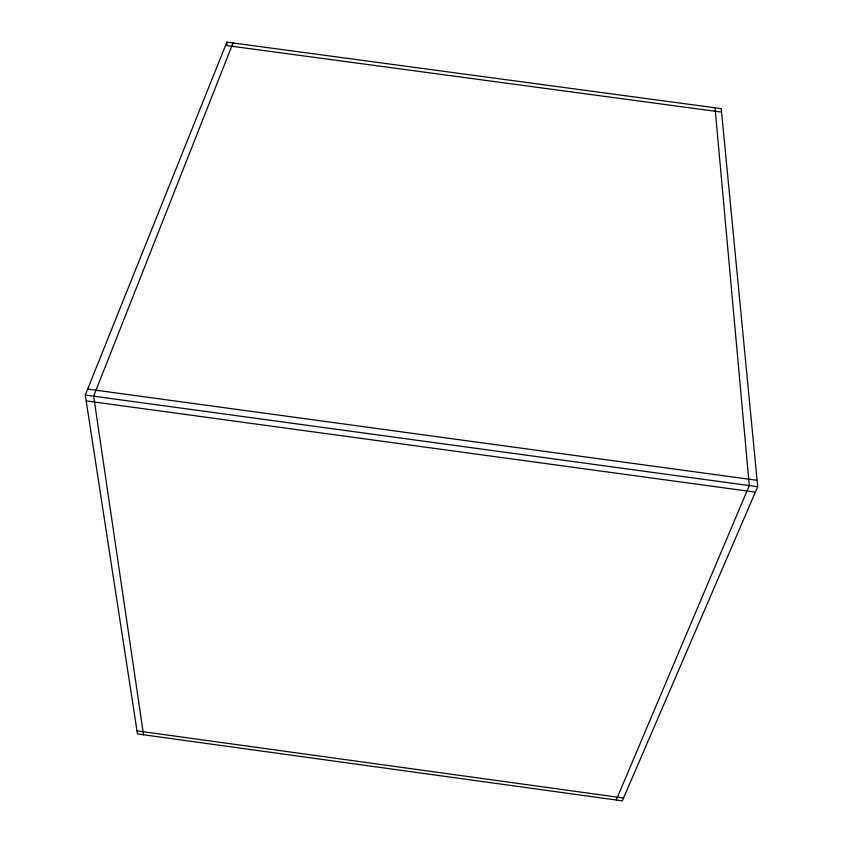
<?xml version="1.0" encoding="UTF-8"?>
<svg xmlns="http://www.w3.org/2000/svg" width="843" height="843" viewBox="0 0 843 843"><rect width="100%" height="100%" fill="white"/><g stroke="black" fill="none" stroke-linecap="round" stroke-linejoin="round"><path stroke-width="1.26" d="M233.026 42.982L93.657 396.189L143.531 734.769M85.28 395.04L226.862 42.15L721.229 108.631L757.72 486.727L622.324 800.85L137.483 733.937L85.28 395.04L757.72 486.727M616.244 800.007L749.29 485.579L715.033 107.799M225.555 45.406L721.566 112.108M87.672 389.076L757.098 480.32M86.176 400.889L755.381 492.143M137.009 730.87L623.546 798.005M226.862 42.15L226.936 44.784"/></g></svg>
